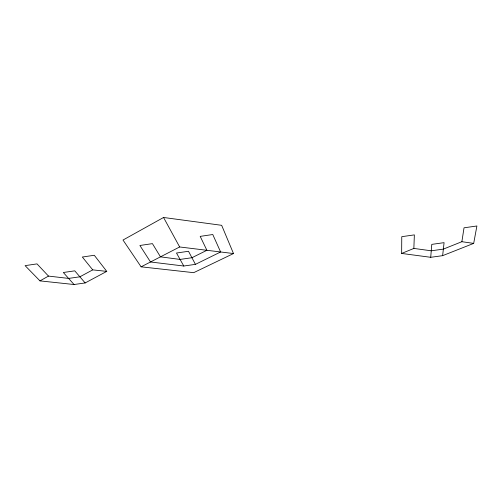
<?xml version="1.0" encoding="UTF-8"?>
<svg xmlns="http://www.w3.org/2000/svg" width="502" height="502" viewBox="0 0 502 502"><rect width="100%" height="100%" fill="white"/><g stroke="black" fill="none" stroke-linecap="round" stroke-linejoin="round"><path stroke-width="0.75" d="M401.65 253.441L401.763 236.68L414.363 234.886L413.855 248.427L401.65 253.441L430.722 257.306L442.632 255.662L473.687 243.395L476.9 225.982L464.024 227.814L461.878 241.7L443.36 249.111L431.249 250.799L413.855 248.427M430.722 257.306L431.77 244.38L444.075 242.654L442.632 255.662M48.481 276.087L37.004 263.889L25.1 265.64L39.978 280.882L48.481 276.087L68.605 278.415L79.881 276.803L92.726 269.875L106.769 271.381L94.288 255.273L82.341 257.03L92.726 269.875M163.558 217.479L123.003 240.038L141.1 266.826L193.69 272.674L233.493 253.548L221.664 225.316L163.558 217.479L179.653 246.965L233.493 253.548M39.978 280.882L74.051 284.521L85.152 282.946L106.769 271.381M141.1 266.826L179.653 246.965M195.435 264.359L220.616 251.973L212.773 234.522L200.191 236.379L206.899 250.297L191.921 257.721L180.08 259.427L160.471 256.848L152.426 243.633L139.901 245.484L150.506 261.981L183.788 266.022L195.435 264.359L188.507 251.276L176.484 253.027L183.788 266.022M461.878 241.7L473.687 243.395M74.051 284.521L63.327 272.498L74.767 270.842L85.152 282.946"/></g></svg>
